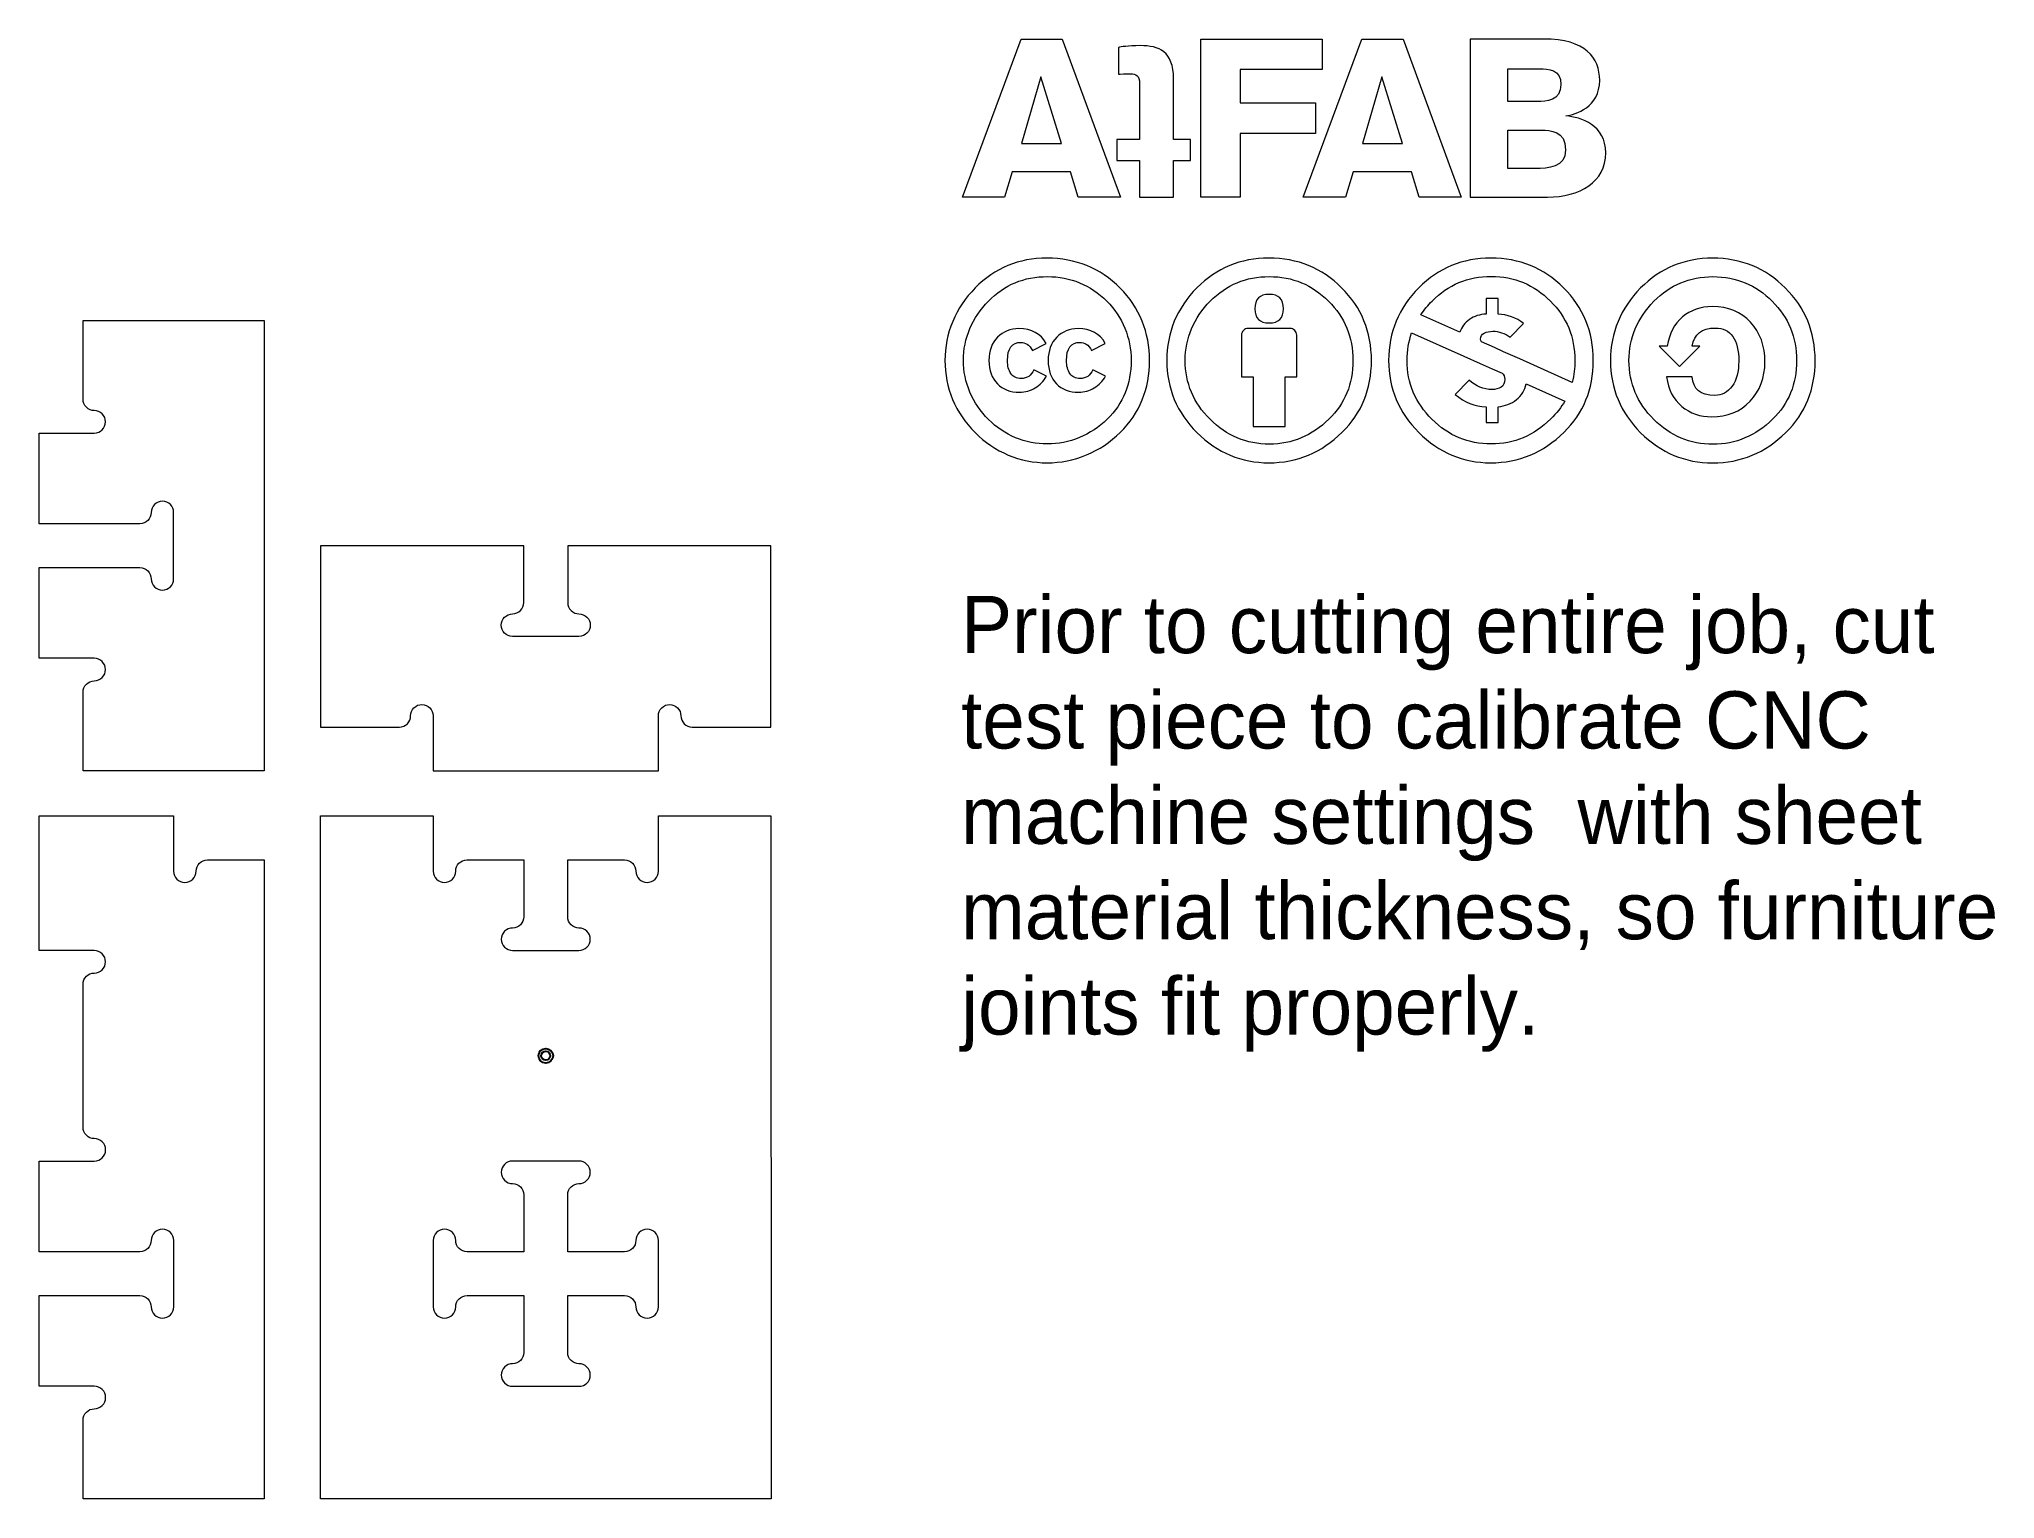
# Model space of a CAD drawing. Header units: inches. Extents: x 1 to 35.2, y 1 to 26.5.
import ezdxf

# ---------------------------------------------------------------- set-up
doc = ezdxf.new("R2010")
doc.units = ezdxf.units.IN
doc.header["$MEASUREMENT"] = 0
for name, color, linetype in [('000_TEXT', 6, 'Continuous'), ('CUT_THRU', 1, 'Continuous'), ('Holes .25 in. dowel', 3, 'Continuous'), ('Holes no. 8 screw', 3, 'Continuous')]:
    doc.layers.add(name, color=color, linetype=linetype)
doc.layers.add('CUT_THRU_INSIDE', color=4, linetype='Continuous', lineweight=0)

msp = doc.modelspace()

# ---------------------------------------------------------------- linework, layer by layer
at = {"layer": '000_TEXT', "linetype": 'Continuous', "lineweight": 0}
for points in [[(19.169, 23.757), (19.031, 24.199), (18.014, 24.199), (17.878, 23.757), (17.142, 23.757), (18.167, 26.52), (18.886, 26.52), (19.905, 23.757), (19.169, 23.757)], [(23.431, 26.52), (23.431, 25.988), (21.999, 25.988), (21.999, 25.408), (23.318, 25.408), (23.318, 24.872), (21.999, 24.872), (21.999, 23.757), (21.31, 23.757), (21.31, 26.52), (23.431, 26.52)], [(25.129, 23.757), (24.992, 24.199), (23.975, 24.199), (23.838, 23.757), (23.102, 23.757), (24.127, 26.52), (24.847, 26.52), (25.865, 23.757), (25.129, 23.757)], [(18.515, 25.862), (18.175, 24.697), (18.875, 24.697), (18.515, 25.862)], [(24.476, 25.862), (24.136, 24.697), (24.836, 24.697), (24.476, 25.862)]]:
    msp.add_lwpolyline(points, dxfattribs=at)
for points, knots in [([(20.24, 24.767), (20.24, 24.767), (20.24, 25.745), (20.24, 25.745), (20.24, 25.882), (20.177, 25.913), (20.083, 25.913), (20.04, 25.913), (19.872, 25.909), (19.872, 25.909), (19.872, 25.909), (19.872, 26.375), (19.872, 26.375), (19.911, 26.383), (20.032, 26.406), (20.251, 26.406), (20.58, 26.406), (20.834, 26.305), (20.834, 25.827), (20.834, 25.827), (20.834, 24.763), (20.834, 24.763), (20.834, 24.763), (21.132, 24.763), (21.132, 24.763), (21.132, 24.763), (21.132, 24.395), (21.132, 24.395), (21.132, 24.395), (20.834, 24.395), (20.834, 24.395), (20.834, 24.395), (20.834, 23.757), (20.834, 23.757), (20.834, 23.757), (20.24, 23.757), (20.24, 23.757), (20.24, 23.757), (20.24, 24.399), (20.24, 24.399), (20.24, 24.399), (19.841, 24.399), (19.841, 24.399), (19.841, 24.399), (19.841, 24.767), (19.841, 24.767), (19.841, 24.767), (20.24, 24.767), (20.24, 24.767)], [0, 0, 0, 0, 1, 1, 1, 2, 2, 2, 3, 3, 3, 4, 4, 4, 5, 5, 5, 6, 6, 6, 7, 7, 7, 8, 8, 8, 9, 9, 9, 10, 10, 10, 11, 11, 11, 12, 12, 12, 13, 13, 13, 14, 14, 14, 15, 15, 15, 16, 16, 16, 16]), ([(26.018, 26.52), (26.018, 26.52), (27.306, 26.52), (27.306, 26.52), (28.034, 26.52), (28.284, 26.199), (28.284, 25.796), (28.284, 25.33), (27.861, 25.197), (27.693, 25.178), (27.96, 25.154), (28.39, 25.018), (28.39, 24.532), (28.39, 24.023), (27.936, 23.757), (27.372, 23.757), (27.372, 23.757), (26.018, 23.757), (26.018, 23.757), (26.018, 23.757), (26.018, 26.52), (26.018, 26.52)], [0, 0, 0, 0, 1, 1, 1, 2, 2, 2, 3, 3, 3, 4, 4, 4, 5, 5, 5, 6, 6, 6, 7, 7, 7, 7]), ([(27.196, 25.428), (27.345, 25.428), (27.607, 25.44), (27.607, 25.726), (27.607, 25.991), (27.376, 26.003), (27.243, 26.003), (27.243, 26.003), (26.676, 26.003), (26.676, 26.003), (26.676, 26.003), (26.676, 25.428), (26.676, 25.428), (26.676, 25.428), (27.196, 25.428), (27.196, 25.428)], [0, 0, 0, 0, 1, 1, 1, 2, 2, 2, 3, 3, 3, 4, 4, 4, 5, 5, 5, 5]), ([(27.157, 24.258), (27.38, 24.258), (27.689, 24.27), (27.689, 24.587), (27.689, 24.919), (27.411, 24.927), (27.271, 24.927), (27.271, 24.927), (26.676, 24.927), (26.676, 24.927), (26.676, 24.927), (26.676, 24.258), (26.676, 24.258), (26.676, 24.258), (27.157, 24.258), (27.157, 24.258)], [0, 0, 0, 0, 1, 1, 1, 2, 2, 2, 3, 3, 3, 4, 4, 4, 5, 5, 5, 5]), ([(18.623, 22.691), (19.123, 22.691), (19.549, 22.516), (19.901, 22.167), (20.069, 21.999), (20.197, 21.807), (20.284, 21.59), (20.371, 21.374), (20.415, 21.145), (20.415, 20.902), (20.415, 20.657), (20.372, 20.428), (20.286, 20.214), (20.199, 19.999), (20.072, 19.81), (19.904, 19.646), (19.729, 19.474), (19.531, 19.342), (19.31, 19.25), (19.088, 19.159), (18.859, 19.113), (18.623, 19.113), (18.386, 19.113), (18.16, 19.158), (17.944, 19.249), (17.728, 19.339), (17.534, 19.47), (17.363, 19.642), (17.191, 19.813), (17.061, 20.006), (16.971, 20.222), (16.882, 20.437), (16.837, 20.663), (16.837, 20.902), (16.837, 21.138), (16.882, 21.366), (16.973, 21.584), (17.063, 21.802), (17.195, 21.998), (17.367, 22.17), (17.708, 22.517), (18.127, 22.691), (18.623, 22.691)], [0, 0, 0, 0, 1, 1, 1, 2, 2, 2, 3, 3, 3, 4, 4, 4, 5, 5, 5, 6, 6, 6, 7, 7, 7, 8, 8, 8, 9, 9, 9, 10, 10, 10, 11, 11, 11, 12, 12, 12, 13, 13, 13, 14, 14, 14, 14]), ([(22.501, 22.691), (23.004, 22.691), (23.428, 22.519), (23.773, 22.173), (24.12, 21.826), (24.294, 21.402), (24.294, 20.902), (24.294, 20.399), (24.123, 19.981), (23.783, 19.647), (23.421, 19.291), (22.994, 19.113), (22.501, 19.113), (22.018, 19.113), (21.598, 19.289), (21.243, 19.64), (20.891, 19.992), (20.716, 20.412), (20.716, 20.902), (20.716, 21.392), (20.891, 21.816), (21.243, 22.173), (21.588, 22.519), (22.007, 22.691), (22.501, 22.691)], [0, 0, 0, 0, 1, 1, 1, 2, 2, 2, 3, 3, 3, 4, 4, 4, 5, 5, 5, 6, 6, 6, 7, 7, 7, 8, 8, 8, 8]), ([(26.38, 22.691), (26.883, 22.691), (27.307, 22.519), (27.652, 22.174), (27.999, 21.829), (28.172, 21.405), (28.172, 20.902), (28.172, 20.399), (28.002, 19.981), (27.661, 19.646), (27.299, 19.291), (26.872, 19.113), (26.38, 19.113), (25.895, 19.113), (25.475, 19.29), (25.122, 19.643), (24.77, 19.995), (24.594, 20.414), (24.594, 20.902), (24.594, 21.392), (24.77, 21.816), (25.122, 22.174), (25.467, 22.519), (25.886, 22.691), (26.38, 22.691)], [0, 0, 0, 0, 1, 1, 1, 2, 2, 2, 3, 3, 3, 4, 4, 4, 5, 5, 5, 6, 6, 6, 7, 7, 7, 8, 8, 8, 8]), ([(30.259, 22.69), (30.759, 22.69), (31.183, 22.516), (31.53, 22.169), (31.878, 21.824), (32.051, 21.401), (32.051, 20.901), (32.051, 20.4), (31.881, 19.98), (31.54, 19.642), (31.18, 19.288), (30.753, 19.111), (30.259, 19.111), (29.775, 19.111), (29.356, 19.287), (29, 19.639), (28.649, 19.99), (28.473, 20.411), (28.473, 20.901), (28.473, 21.388), (28.649, 21.811), (29, 22.169), (29.347, 22.516), (29.767, 22.69), (30.259, 22.69)], [0, 0, 0, 0, 1, 1, 1, 2, 2, 2, 3, 3, 3, 4, 4, 4, 5, 5, 5, 6, 6, 6, 7, 7, 7, 8, 8, 8, 8]), ([(18.629, 22.368), (18.22, 22.368), (17.876, 22.226), (17.597, 21.94), (17.457, 21.797), (17.349, 21.637), (17.273, 21.459), (17.198, 21.282), (17.16, 21.096), (17.16, 20.902), (17.16, 20.71), (17.198, 20.525), (17.273, 20.348), (17.349, 20.17), (17.457, 20.011), (17.597, 19.872), (17.738, 19.732), (17.897, 19.626), (18.073, 19.552), (18.25, 19.479), (18.435, 19.442), (18.629, 19.442), (18.821, 19.442), (19.007, 19.479), (19.187, 19.554), (19.367, 19.628), (19.529, 19.736), (19.674, 19.877), (19.953, 20.149), (20.092, 20.491), (20.092, 20.902), (20.092, 21.1), (20.056, 21.287), (19.984, 21.464), (19.911, 21.641), (19.806, 21.799), (19.668, 21.937), (19.38, 22.225), (19.034, 22.368), (18.629, 22.368)], [0, 0, 0, 0, 1, 1, 1, 2, 2, 2, 3, 3, 3, 4, 4, 4, 5, 5, 5, 6, 6, 6, 7, 7, 7, 8, 8, 8, 9, 9, 9, 10, 10, 10, 11, 11, 11, 12, 12, 12, 13, 13, 13, 13]), ([(22.508, 22.368), (22.101, 22.368), (21.757, 22.226), (21.476, 21.94), (21.184, 21.642), (21.038, 21.296), (21.038, 20.902), (21.038, 20.506), (21.183, 20.163), (21.473, 19.873), (21.762, 19.584), (22.108, 19.439), (22.508, 19.439), (22.906, 19.439), (23.253, 19.585), (23.549, 19.876), (23.83, 20.147), (23.971, 20.489), (23.971, 20.902), (23.971, 21.309), (23.828, 21.655), (23.543, 21.94), (23.258, 22.226), (22.913, 22.368), (22.508, 22.368)], [0, 0, 0, 0, 1, 1, 1, 2, 2, 2, 3, 3, 3, 4, 4, 4, 5, 5, 5, 6, 6, 6, 7, 7, 7, 8, 8, 8, 8]), ([(26.387, 22.372), (25.98, 22.372), (25.636, 22.228), (25.355, 21.94), (25.284, 21.87), (25.218, 21.79), (25.157, 21.701), (25.157, 21.701), (25.84, 21.394), (25.84, 21.394), (25.87, 21.488), (25.927, 21.563), (26.01, 21.619), (26.093, 21.676), (26.19, 21.707), (26.3, 21.713), (26.3, 21.713), (26.3, 21.988), (26.3, 21.988), (26.3, 21.988), (26.508, 21.988), (26.508, 21.988), (26.508, 21.988), (26.508, 21.713), (26.508, 21.713), (26.672, 21.705), (26.821, 21.65), (26.955, 21.547), (26.955, 21.547), (26.722, 21.308), (26.722, 21.308), (26.622, 21.378), (26.52, 21.413), (26.415, 21.413), (26.36, 21.413), (26.31, 21.402), (26.267, 21.381), (26.223, 21.36), (26.201, 21.324), (26.201, 21.273), (26.201, 21.258), (26.207, 21.243), (26.217, 21.228), (26.217, 21.228), (26.444, 21.126), (26.444, 21.126), (26.444, 21.126), (26.601, 21.055), (26.601, 21.055), (26.601, 21.055), (26.888, 20.928), (26.888, 20.928), (26.888, 20.928), (27.805, 20.519), (27.805, 20.519), (27.835, 20.644), (27.85, 20.772), (27.85, 20.902), (27.85, 21.313), (27.707, 21.659), (27.422, 21.94), (27.138, 22.228), (26.793, 22.372), (26.387, 22.372)], [0, 0, 0, 0, 1, 1, 1, 2, 2, 2, 3, 3, 3, 4, 4, 4, 5, 5, 5, 6, 6, 6, 7, 7, 7, 8, 8, 8, 9, 9, 9, 10, 10, 10, 11, 11, 11, 12, 12, 12, 13, 13, 13, 14, 14, 14, 15, 15, 15, 16, 16, 16, 17, 17, 17, 18, 18, 18, 19, 19, 19, 20, 20, 20, 21, 21, 21, 21]), ([(30.265, 22.367), (29.858, 22.367), (29.514, 22.223), (29.233, 21.936), (28.942, 21.64), (28.796, 21.295), (28.796, 20.901), (28.796, 20.502), (28.941, 20.159), (29.23, 19.872), (29.52, 19.582), (29.865, 19.437), (30.265, 19.437), (30.664, 19.437), (31.011, 19.583), (31.307, 19.875), (31.588, 20.148), (31.728, 20.489), (31.728, 20.901), (31.728, 21.309), (31.586, 21.654), (31.3, 21.936), (31.017, 22.223), (30.672, 22.367), (30.265, 22.367)], [0, 0, 0, 0, 1, 1, 1, 2, 2, 2, 3, 3, 3, 4, 4, 4, 5, 5, 5, 6, 6, 6, 7, 7, 7, 8, 8, 8, 8]), ([(22.256, 21.806), (22.256, 21.974), (22.339, 22.058), (22.505, 22.058), (22.671, 22.058), (22.754, 21.974), (22.754, 21.806), (22.754, 21.64), (22.671, 21.557), (22.505, 21.557), (22.339, 21.557), (22.256, 21.64), (22.256, 21.806)], [0, 0, 0, 0, 1, 1, 1, 2, 2, 2, 3, 3, 3, 4, 4, 4, 4]), ([(29.467, 21.153), (29.501, 21.372), (29.589, 21.542), (29.732, 21.662), (29.875, 21.783), (30.048, 21.843), (30.252, 21.843), (30.534, 21.843), (30.757, 21.752), (30.923, 21.571), (31.09, 21.39), (31.173, 21.158), (31.173, 20.875), (31.173, 20.6), (31.086, 20.372), (30.914, 20.19), (30.741, 20.008), (30.518, 19.917), (30.243, 19.917), (30.041, 19.917), (29.866, 19.977), (29.719, 20.099), (29.572, 20.22), (29.484, 20.393), (29.454, 20.616), (29.454, 20.616), (29.904, 20.616), (29.904, 20.616), (29.915, 20.399), (30.046, 20.29), (30.297, 20.29), (30.423, 20.29), (30.524, 20.345), (30.601, 20.453), (30.677, 20.562), (30.716, 20.707), (30.716, 20.888), (30.716, 21.077), (30.681, 21.222), (30.61, 21.321), (30.54, 21.42), (30.439, 21.469), (30.307, 21.469), (30.068, 21.469), (29.934, 21.364), (29.904, 21.153), (29.904, 21.153), (30.035, 21.153), (30.035, 21.153), (30.035, 21.153), (29.681, 20.798), (29.681, 20.798), (29.681, 20.798), (29.326, 21.153), (29.326, 21.153), (29.326, 21.153), (29.467, 21.153), (29.467, 21.153)], [0, 0, 0, 0, 1, 1, 1, 2, 2, 2, 3, 3, 3, 4, 4, 4, 5, 5, 5, 6, 6, 6, 7, 7, 7, 8, 8, 8, 9, 9, 9, 10, 10, 10, 11, 11, 11, 12, 12, 12, 13, 13, 13, 14, 14, 14, 15, 15, 15, 16, 16, 16, 17, 17, 17, 18, 18, 18, 19, 19, 19, 19]), ([(18.607, 21.199), (18.607, 21.199), (18.367, 21.074), (18.367, 21.074), (18.342, 21.128), (18.31, 21.165), (18.273, 21.186), (18.236, 21.208), (18.201, 21.218), (18.169, 21.218), (18.01, 21.218), (17.93, 21.113), (17.93, 20.902), (17.93, 20.806), (17.95, 20.729), (17.99, 20.672), (18.031, 20.615), (18.09, 20.586), (18.169, 20.586), (18.274, 20.586), (18.347, 20.637), (18.39, 20.739), (18.39, 20.739), (18.61, 20.627), (18.61, 20.627), (18.563, 20.54), (18.498, 20.471), (18.415, 20.421), (18.332, 20.371), (18.241, 20.346), (18.141, 20.346), (17.981, 20.346), (17.852, 20.395), (17.754, 20.493), (17.656, 20.591), (17.607, 20.727), (17.607, 20.902), (17.607, 21.072), (17.657, 21.208), (17.756, 21.308), (17.855, 21.408), (17.98, 21.458), (18.131, 21.458), (18.352, 21.458), (18.511, 21.372), (18.607, 21.199)], [0, 0, 0, 0, 1, 1, 1, 2, 2, 2, 3, 3, 3, 4, 4, 4, 5, 5, 5, 6, 6, 6, 7, 7, 7, 8, 8, 8, 9, 9, 9, 10, 10, 10, 11, 11, 11, 12, 12, 12, 13, 13, 13, 14, 14, 14, 15, 15, 15, 15]), ([(19.639, 21.199), (19.639, 21.199), (19.402, 21.074), (19.402, 21.074), (19.377, 21.128), (19.345, 21.165), (19.308, 21.186), (19.271, 21.208), (19.235, 21.218), (19.201, 21.218), (19.041, 21.218), (18.962, 21.113), (18.962, 20.902), (18.962, 20.806), (18.982, 20.729), (19.022, 20.672), (19.063, 20.615), (19.122, 20.586), (19.201, 20.586), (19.305, 20.586), (19.379, 20.637), (19.422, 20.739), (19.422, 20.739), (19.645, 20.627), (19.645, 20.627), (19.596, 20.54), (19.53, 20.471), (19.447, 20.421), (19.364, 20.371), (19.274, 20.346), (19.176, 20.346), (19.014, 20.346), (18.884, 20.395), (18.787, 20.493), (18.691, 20.591), (18.642, 20.727), (18.642, 20.902), (18.642, 21.072), (18.692, 21.208), (18.791, 21.308), (18.89, 21.408), (19.015, 21.458), (19.166, 21.458), (19.387, 21.458), (19.545, 21.372), (19.639, 21.199)], [0, 0, 0, 0, 1, 1, 1, 2, 2, 2, 3, 3, 3, 4, 4, 4, 5, 5, 5, 6, 6, 6, 7, 7, 7, 8, 8, 8, 9, 9, 9, 10, 10, 10, 11, 11, 11, 12, 12, 12, 13, 13, 13, 14, 14, 14, 15, 15, 15, 15]), ([(22.987, 21.346), (22.987, 21.346), (22.987, 20.614), (22.987, 20.614), (22.987, 20.614), (22.783, 20.614), (22.783, 20.614), (22.783, 20.614), (22.783, 19.746), (22.783, 19.746), (22.783, 19.746), (22.227, 19.746), (22.227, 19.746), (22.227, 19.746), (22.227, 20.614), (22.227, 20.614), (22.227, 20.614), (22.022, 20.614), (22.022, 20.614), (22.022, 20.614), (22.022, 21.346), (22.022, 21.346), (22.022, 21.378), (22.034, 21.405), (22.056, 21.428), (22.078, 21.45), (22.105, 21.461), (22.137, 21.461), (22.137, 21.461), (22.872, 21.461), (22.872, 21.461), (22.902, 21.461), (22.929, 21.45), (22.952, 21.428), (22.975, 21.405), (22.987, 21.378), (22.987, 21.346)], [0, 0, 0, 0, 1, 1, 1, 2, 2, 2, 3, 3, 3, 4, 4, 4, 5, 5, 5, 6, 6, 6, 7, 7, 7, 8, 8, 8, 9, 9, 9, 10, 10, 10, 11, 11, 11, 12, 12, 12, 12]), ([(24.997, 21.384), (24.944, 21.237), (24.917, 21.077), (24.917, 20.902), (24.917, 20.506), (25.062, 20.163), (25.352, 19.873), (25.643, 19.586), (25.988, 19.442), (26.387, 19.442), (26.789, 19.442), (27.136, 19.588), (27.428, 19.88), (27.532, 19.98), (27.614, 20.084), (27.674, 20.193), (27.674, 20.193), (27, 20.493), (27, 20.493), (26.977, 20.38), (26.92, 20.288), (26.829, 20.217), (26.739, 20.145), (26.631, 20.104), (26.508, 20.094), (26.508, 20.094), (26.508, 19.819), (26.508, 19.819), (26.508, 19.819), (26.3, 19.819), (26.3, 19.819), (26.3, 19.819), (26.3, 20.094), (26.3, 20.094), (26.102, 20.096), (25.921, 20.167), (25.757, 20.308), (25.757, 20.308), (26.003, 20.557), (26.003, 20.557), (26.12, 20.448), (26.254, 20.394), (26.403, 20.394), (26.464, 20.394), (26.517, 20.408), (26.561, 20.436), (26.604, 20.463), (26.626, 20.509), (26.626, 20.573), (26.626, 20.618), (26.61, 20.654), (26.578, 20.682), (26.578, 20.682), (26.406, 20.755), (26.406, 20.755), (26.406, 20.755), (26.195, 20.851), (26.195, 20.851), (26.195, 20.851), (25.911, 20.975), (25.911, 20.975), (25.911, 20.975), (24.997, 21.384), (24.997, 21.384)], [0, 0, 0, 0, 1, 1, 1, 2, 2, 2, 3, 3, 3, 4, 4, 4, 5, 5, 5, 6, 6, 6, 7, 7, 7, 8, 8, 8, 9, 9, 9, 10, 10, 10, 11, 11, 11, 12, 12, 12, 13, 13, 13, 14, 14, 14, 15, 15, 15, 16, 16, 16, 17, 17, 17, 18, 18, 18, 19, 19, 19, 20, 20, 20, 21, 21, 21, 21])]:
    msp.add_open_spline(points, degree=3, knots=knots, dxfattribs=at)
at = {"layer": 'CUT_THRU', "linetype": 'Continuous', "lineweight": 0}
for points in [[(4.937, 21.6), (4.937, 13.726), (1.768, 13.726), (1.768, 15.104, -0.414214), (1.965, 15.301, 0.414214), (2.161, 15.498, 0.414214), (1.965, 15.695), (1.768, 15.695), (1, 15.695), (1, 17.28), (2.762, 17.28, -0.414214), (2.959, 17.083, 0.414214), (3.156, 16.886, 0.414214), (3.352, 17.083), (3.352, 17.28), (3.352, 18.047), (3.352, 18.244, 0.414191), (3.156, 18.441, 0.414214), (2.959, 18.244, -0.414214), (2.762, 18.047), (1, 18.047), (1, 19.632), (1.768, 19.632), (1.965, 19.632, 0.414191), (2.161, 19.829, 0.414214), (1.965, 20.026, -0.414214), (1.768, 20.222), (1.768, 21.6)], [(12.22, 14.691, 0.414214), (12.417, 14.494), (13.795, 14.494), (13.795, 17.663), (10.242, 17.663), (10.242, 16.669, 0.414214), (10.439, 16.472, -0.414214), (10.636, 16.276, -0.414191), (10.439, 16.079), (10.242, 16.079), (9.474, 16.079), (9.278, 16.079, -0.414191), (9.081, 16.276, -0.414214), (9.278, 16.472, 0.414214), (9.474, 16.669), (9.474, 17.663), (5.921, 17.663), (5.921, 14.494), (7.299, 14.494, 0.414214), (7.496, 14.691, -0.414214), (7.693, 14.888, -0.414191), (7.89, 14.691), (7.89, 14.494), (7.89, 13.726), (11.827, 13.726), (11.827, 14.494), (11.827, 14.691, -0.414214), (12.024, 14.888, -0.414214)], [(1, 6.906), (1.768, 6.906), (1.965, 6.905, 0.414191), (2.162, 7.102, 0.414214), (1.965, 7.299, -0.414214), (1.768, 7.496), (1.768, 9.996, -0.414214), (1.965, 10.193, 0.414214), (2.161, 10.39, 0.414214), (1.965, 10.587), (1.768, 10.587), (1, 10.587), (1, 12.939), (3.352, 12.939), (3.352, 12.171), (3.352, 11.974, 0.414191), (3.549, 11.778, 0.414214), (3.746, 11.974, -0.414214), (3.943, 12.171), (4.937, 12.171), (4.937, 1), (1.768, 1), (1.768, 2.378, -0.414214), (1.965, 2.575, 0.414214), (2.162, 2.772, 0.414214), (1.965, 2.969), (1.768, 2.969), (1, 2.969), (1, 4.553), (2.762, 4.553, -0.414214), (2.959, 4.356, 0.414214), (3.156, 4.159, 0.414214), (3.353, 4.356), (3.353, 4.553), (3.353, 5.321), (3.353, 5.518, 0.414191), (3.156, 5.715, 0.414214), (2.959, 5.518, -0.414214), (2.762, 5.321), (1, 5.321)]]:
    msp.add_lwpolyline(points, format="xyb", close=True, dxfattribs=at)
msp.add_lwpolyline([(10.439, 10.587, 0.414214), (10.636, 10.783, 0.414214), (10.439, 10.98, -0.414214), (10.242, 11.177), (10.242, 12.171), (11.236, 12.171, -0.414214), (11.433, 11.974, 0.414214), (11.63, 11.778, 0.414214), (11.827, 11.974), (11.827, 12.171), (11.827, 12.939), (13.795, 12.939), (13.796, 1), (5.922, 1), (5.921, 12.939), (7.89, 12.939), (7.89, 12.171), (7.89, 11.974, 0.414191), (8.087, 11.778, 0.414214), (8.283, 11.974, -0.414214), (8.48, 12.171), (9.474, 12.171), (9.474, 11.177, -0.414214), (9.278, 10.98, 0.414214), (9.081, 10.783, 0.414214), (9.278, 10.587), (9.474, 10.587), (10.242, 10.587), (10.439, 10.587)], format="xyb", dxfattribs=at)
at = {"layer": 'CUT_THRU_INSIDE', "linetype": 'Continuous', "lineweight": 0}
msp.add_lwpolyline([(10.439, 6.906), (10.242, 6.906), (9.475, 6.906), (9.278, 6.906, 0.414191), (9.081, 6.709, 0.414214), (9.278, 6.512, -0.414214), (9.475, 6.315), (9.475, 5.321), (8.481, 5.321, -0.414214), (8.284, 5.518, 0.414214), (8.087, 5.715, 0.414214), (7.89, 5.518), (7.89, 5.321), (7.89, 4.553), (7.89, 4.356, 0.414214), (8.087, 4.159, 0.414214), (8.284, 4.356, -0.414214), (8.481, 4.553), (9.475, 4.553), (9.475, 3.559, -0.414214), (9.278, 3.362, 0.414214), (9.081, 3.165, 0.414214), (9.278, 2.969), (9.475, 2.969), (10.242, 2.969), (10.439, 2.968, 0.414191), (10.636, 3.165, 0.414214), (10.439, 3.362, -0.414214), (10.242, 3.559), (10.242, 4.553), (11.237, 4.553, -0.414214), (11.433, 4.356, 0.414214), (11.63, 4.159, 0.414191), (11.827, 4.356), (11.827, 4.553), (11.827, 5.321), (11.827, 5.518, 0.414191), (11.63, 5.715, 0.414214), (11.433, 5.518, -0.414214), (11.237, 5.321), (10.242, 5.321), (10.242, 6.315, -0.414214), (10.439, 6.512, 0.414214), (10.636, 6.709, 0.414214), (10.439, 6.906)], format="xyb", dxfattribs=at)
at = {"layer": 'Holes .25 in. dowel'}
msp.add_circle((9.858, 8.746), 0.128, dxfattribs=at)
at = {"layer": 'Holes no. 8 screw'}
msp.add_circle((9.858, 8.746), 0.0787, dxfattribs=at)

# ---------------------------------------------------------------- texts
at = {"layer": '000_TEXT', "linetype": 'Continuous', "lineweight": 0, "insert": (17.119, 16.785), "char_height": 1, "attachment_point": 1}
msp.add_mtext_dynamic_manual_height_columns('Prior to cutting entire job, cut test piece to calibrate CNC machine settings  with sheet material thickness, so furniture joints fit properly.', width=18.13139, gutter_width=125, heights=[0], dxfattribs=at)

doc.saveas('drawing.dxf')
